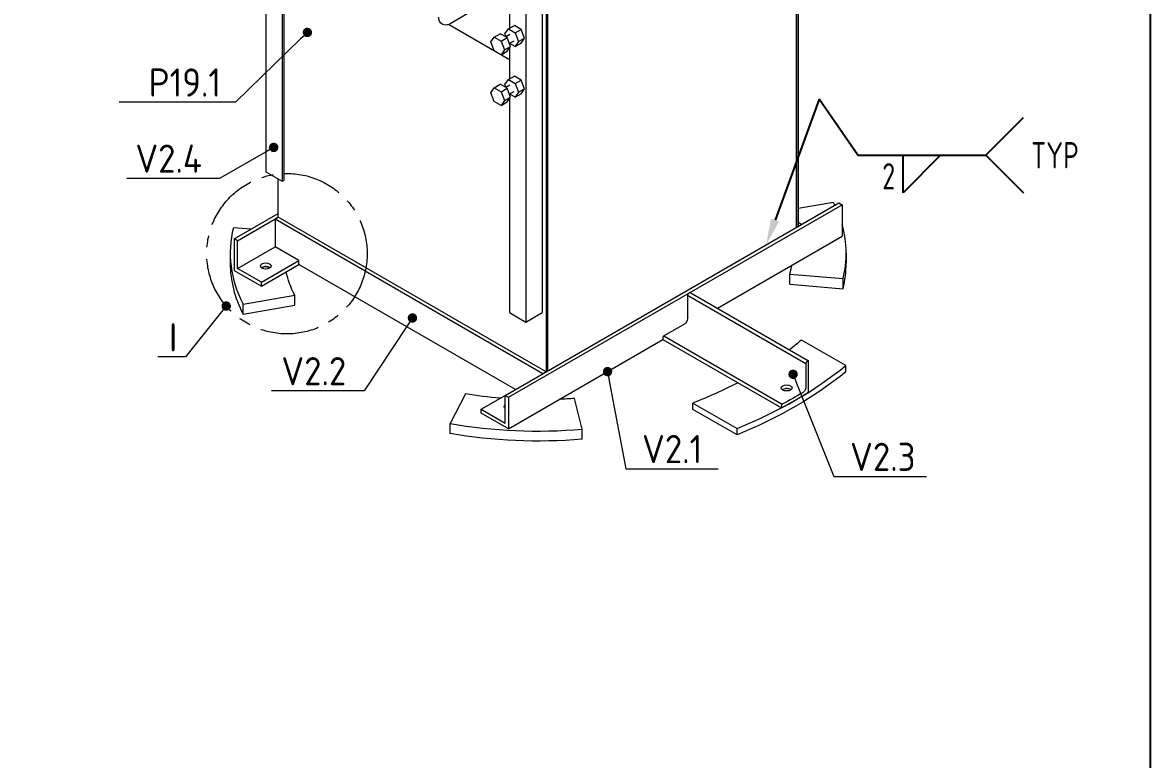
# Model space of a CAD drawing. Header units: millimetres. Extents: x -46397 to 283259, y -8690 to 23983.
# Drawn here: x 198120 to 199321, y -539 to 245 of the extents above; entities that cross this region are included whole.
import ezdxf
from ezdxf import colors
from ezdxf.entities.mleader import LeaderData, LeaderLine
from ezdxf.math import Vec2, Vec3

# ---------------------------------------------------------------- set-up
doc = ezdxf.new("R2010")
doc.units = ezdxf.units.MM
doc.linetypes.add('CENTER', pattern=[2, 1.25, -0.25, 0.25, -0.25])
for name, color, linetype, lineweight in [('AM_5', 3, 'Continuous', 25), ('Dtext', 255, 'Continuous', 20), ('Long_AM_Centerline', 1, 'CENTER', 9), ('Net dam Minh', 94, 'Continuous', 18), ('net manh MInh', 160, 'Continuous', 5)]:
    doc.layers.add(name, color=color, linetype=linetype, lineweight=lineweight)
doc.styles.add('Chu va so', font='arial.ttf')
doc.styles.get("Standard").update_dxf_attribs({"font": 'isocp.shx', "width": 0.8})
doc.styles.add('TCVN', font='arial.ttf')

# ---------------------------------------------------------------- blocks, each defined once
blk = doc.blocks.new('drtjhd')
at = {"color": 2, "linetype": 'Continuous', "lineweight": 0, "ltscale": 10, "extrusion": (-1.58018e-16, 0.816497, 0.57735)}
for p, q in [((247015.1, 66603.5, 1.3), (246820.7, 66491.3, 1.3)), ((247015.1, 66603.5, 1.3), (247018, 66601.7, 1.3)), ((247019.5, 66599.2, 1.3), (247019.5, 66560.1, 1.3)), ((247024.5, 66551.6, 1.3), (247058.3, 66532, 1.3)), ((247059.8, 66529.5, 1.3), (247059.8, 66526, 1.3)), ((246759.6, 66483.3, 1.3), (246832.5, 66525.2, 1.3)), ((247059.8, 66526, 1.3), (246865.4, 66413.8, 1.3)), ((246759.6, 66473, 1.3), (246759.6, 66483.3, 1.3)), ((247010.9, 66421.7, 1.3), (246938, 66379.8, 1.3)), ((247010.9, 66411.4, 1.3), (247010.9, 66421.7, 1.3)), ((246938, 66369.5, 1.3), (247010.9, 66411.4, 1.3)), ((246938, 66369.5, 1.3), (246938, 66379.8, 1.3))]:
    blk.add_line(p, q, dxfattribs=at)
at = {"color": 2, "linetype": 'Continuous', "lineweight": 0, "ltscale": 10}
for p, q in [((247019.5, 66599.2, 1.3), (246825.1, 66486.9, 1.3)), ((247058.3, 66532, 1.3), (246863.9, 66419.8, 1.3))]:
    blk.add_line(p, q, dxfattribs=at)
at = {"color": 2, "linetype": 'Continuous', "lineweight": 0, "ltscale": 10, "extrusion": (-5.23679e-17, 2.03185e-17, -1)}
for centre in [(247018, 66600, 1.3), (247058.3, 66530.3, 1.3)]:
    blk.add_ellipse(centre, major_axis=(1.06, -1.83), ratio=0.57735, start_param=-2.356194, end_param=-0.785398, dxfattribs=at)
at = {"color": 2, "linetype": 'Continuous', "lineweight": 0, "ltscale": 10}
for centre, major_axis, start_param, end_param in [((247024.5, 66557.3, 1.3), (3.48, -6.02), -2.356194, -0.785398), ((247379.1, 66736.3, 1.3), (657.6, 0), -2.551985, -2.500685), ((247379.1, 66726, 1.3), (758.8, 0), -2.52592, -2.191024), ((247379.1, 66736.3, 1.3), (657.6, 0), -2.30786, -2.164959)]:
    blk.add_ellipse(centre, major_axis=major_axis, ratio=0.57735, start_param=start_param, end_param=end_param, dxfattribs=at)
at = {"color": 2, "linetype": 'Continuous', "lineweight": 0, "ltscale": 10, "extrusion": (-4.41833e-17, 1.11022e-16, -1)}
blk.add_ellipse((247379.1, 66736.3, 1.3), major_axis=(-758.8, 0), ratio=0.57735, start_param=-0.950569, end_param=-0.615673, dxfattribs=at)
at = {"color": 2, "linetype": 'Continuous', "lineweight": 0, "ltscale": 10}
for points in [[(246820.7, 66439.6, 1.3), (246820.7, 66456.8, 1.3), (246820.7, 66474.1, 1.3), (246820.7, 66491.3, 1.3)], [(246820.7, 66491.3, 1.3), (246821.7, 66490.7, 1.3), (246822.6, 66490.1, 1.3), (246823.6, 66489.5, 1.3)], [(246825, 66486.9, 1.3), (246825, 66473.8, 1.3), (246825, 66460.8, 1.3), (246825, 66447.8, 1.3)], [(246865.4, 66413.8, 1.3), (246849.9, 66422.1, 1.3), (246835, 66430.7, 1.3), (246820.7, 66439.6, 1.3)], [(246829.8, 66439.2, 1.3), (246840.8, 66432.5, 1.3), (246852.2, 66426.1, 1.3), (246863.9, 66419.8, 1.3)], [(246865.4, 66417.3, 1.3), (246865.4, 66416.1, 1.3), (246865.4, 66415, 1.3), (246865.4, 66413.8, 1.3)]]:
    blk.add_open_spline(points, degree=3, dxfattribs=at)
for points, knots in [([(246823.6, 66489.5, 1.3), (246823.6, 66489.5, 1.3), (246823.6, 66489.5, 1.3), (246823.7, 66489.4, 1.3), (246823.8, 66489.3, 1.3), (246824, 66489.1, 1.3), (246824.2, 66489, 1.3), (246824.5, 66488.6, 1.3), (246824.6, 66488.4, 1.3), (246824.8, 66487.9, 1.3), (246824.9, 66487.6, 1.3), (246825, 66487.2, 1.3), (246825, 66487, 1.3), (246825, 66486.9, 1.3)], [4.537418, 4.537418, 4.537418, 4.537418, 4.540215, 4.540215, 4.920362, 4.920362, 5.399342, 5.399342, 6.064077, 6.064077, 6.674933, 6.674933, 7.168212, 7.168212, 7.168212, 7.168212]), ([(246825, 66447.8, 1.3), (246825, 66447.6, 1.3), (246825, 66447.5, 1.3), (246825.1, 66446.5, 1.3), (246825.3, 66445.7, 1.3), (246825.9, 66444, 1.3), (246826.3, 66443.1, 1.3), (246827.2, 66441.7, 1.3), (246827.6, 66441.1, 1.3), (246828.5, 66440.2, 1.3), (246828.9, 66439.8, 1.3), (246829.4, 66439.4, 1.3), (246829.6, 66439.3, 1.3), (246829.8, 66439.2, 1.3), (246829.8, 66439.2, 1.3), (246829.8, 66439.2, 1.3)], [19.375768, 19.375768, 19.375768, 19.375768, 19.860468, 19.860468, 22.043366, 22.043366, 24.21338, 24.21338, 26.058816, 26.058816, 27.423408, 27.423408, 28.023898, 28.023898, 28.037872, 28.037872, 28.037872, 28.037872]), ([(246863.9, 66419.8, 1.3), (246863.9, 66419.8, 1.3), (246863.9, 66419.8, 1.3), (246864, 66419.7, 1.3), (246864.1, 66419.7, 1.3), (246864.4, 66419.5, 1.3), (246864.5, 66419.3, 1.3), (246864.8, 66419, 1.3), (246865, 66418.7, 1.3), (246865.2, 66418.2, 1.3), (246865.3, 66418, 1.3), (246865.4, 66417.6, 1.3), (246865.4, 66417.4, 1.3), (246865.4, 66417.3, 1.3)], [4.515441, 4.515441, 4.515441, 4.515441, 4.524921, 4.524921, 4.90607, 4.90607, 5.388346, 5.388346, 6.053302, 6.053302, 6.664672, 6.664672, 7.146502, 7.146502, 7.146502, 7.146502])]:
    blk.add_open_spline(points, degree=3, knots=knots, dxfattribs=at)
at = {"layer": 'net manh MInh', "color": 2, "extrusion": (4.38941e-17, 0.816497, 0.57735)}
for p, q in [((246837.8, 67558.7, 1.3), (246837.8, 66712, 1.3)), ((246840.4, 66710.5, 1.3), (246840.4, 67557.2, 1.3)), ((246840.4, 67557.2, 1.3), (246840.4, 66710.5, 1.3)), ((247682.8, 67484.9, 1.3), (247682.8, 66787.6, 1.3)), ((247685.5, 67483.3, 1.3), (247685.5, 66786.1, 1.3)), ((247249.1, 66474.5, 1.3), (247249.1, 67321.3, 1.3)), ((247249.1, 66474.5, 1.3), (247249.1, 67321.3, 1.3)), ((247251.8, 67319.7, 1.3), (247251.8, 66473, 1.3)), ((247258.1, 67267.6, 1.3), (247258.1, 66570.3, 1.3)), ((247284.9, 67252.1, 1.3), (247284.9, 66554.8, 1.3)), ((247712.3, 67153.8, 1.3), (247712.3, 66801.6, 1.3)), ((247311.8, 67083.2, 1.3), (247311.8, 67037.4, 1.3)), ((247373.8, 67065.4, 1.3), (247409.6, 67044.7, 1.3)), ((247287.2, 67021.1, 1.3), (247292.8, 67035.5, 1.3)), ((247292.8, 67035.5, 1.3), (247303.9, 67041.9, 1.3)), ((247302.6, 67029.8, 1.3), (247292.8, 67035.5, 1.3)), ((247302.6, 67029.8, 1.3), (247297, 67015.4, 1.3)), ((247313.8, 67036.2, 1.3), (247302.6, 67029.8, 1.3)), ((247313.8, 67036.2, 1.3), (247303.9, 67041.9, 1.3)), ((247311.8, 66985.7, 1.3), (247412, 67043.6, 1.3)), ((247319.4, 67028.3, 1.3), (247313.8, 67036.2, 1.3)), ((247297, 67015.4, 1.3), (247287.2, 67021.1, 1.3)), ((247292.8, 67013.1, 1.3), (247287.2, 67021.1, 1.3)), ((247302.6, 67007.4, 1.3), (247292.8, 67013.1, 1.3)), ((247297, 67015.4, 1.3), (247302.6, 67007.4, 1.3)), ((247302.6, 67007.4, 1.3), (247311.5, 67012.6, 1.3)), ((247305, 67016.3, 1.3), (247312.2, 67012.2, 1.3)), ((247310.4, 67007.6, 1.3), (247316, 67022, 1.3)), ((247311.3, 67027.3, 1.3), (247318.2, 67023.3, 1.3)), ((247311.8, 67012.5, 1.3), (247311.8, 67011.1, 1.3)), ((247316, 67022, 1.3), (247327.2, 67028.5, 1.3)), ((247325.8, 67016.4, 1.3), (247316, 67022, 1.3)), ((247317.6, 67023.7, 1.3), (247319.4, 67028.3, 1.3)), ((247325.8, 67016.4, 1.3), (247320.3, 67001.9, 1.3)), ((247337, 67022.8, 1.3), (247325.8, 67016.4, 1.3)), ((247337, 67022.8, 1.3), (247327.2, 67028.5, 1.3)), ((247342.6, 67014.9, 1.3), (247337, 67022.8, 1.3)), ((247337, 67000.4, 1.3), (247342.6, 67014.9, 1.3)), ((247320.3, 67001.9, 1.3), (247310.4, 67007.6, 1.3)), ((247316, 66999.7, 1.3), (247310.4, 67007.6, 1.3)), ((247311.8, 67005.7, 1.3), (247311.8, 66954.2, 1.3)), ((247325.8, 66994, 1.3), (247316, 66999.7, 1.3)), ((247320.3, 67001.9, 1.3), (247325.8, 66994, 1.3)), ((247325.8, 66994, 1.3), (247337, 67000.4, 1.3)), ((247292.8, 66952.2, 1.3), (247303.9, 66958.7, 1.3)), ((247313.8, 66953, 1.3), (247303.9, 66958.7, 1.3)), ((247287.2, 66937.8, 1.3), (247292.8, 66952.2, 1.3)), ((247297, 66932.2, 1.3), (247287.2, 66937.8, 1.3)), ((247292.8, 66929.9, 1.3), (247287.2, 66937.8, 1.3)), ((247302.6, 66946.6, 1.3), (247292.8, 66952.2, 1.3)), ((247302.6, 66946.6, 1.3), (247297, 66932.2, 1.3)), ((247313.8, 66953, 1.3), (247302.6, 66946.6, 1.3)), ((247310.4, 66924.4, 1.3), (247316, 66938.8, 1.3)), ((247311.3, 66944.1, 1.3), (247318.2, 66940.1, 1.3)), ((247319.4, 66945.1, 1.3), (247313.8, 66953, 1.3)), ((247316, 66938.8, 1.3), (247327.2, 66945.3, 1.3)), ((247325.8, 66933.1, 1.3), (247316, 66938.8, 1.3)), ((247317.6, 66940.5, 1.3), (247319.4, 66945.1, 1.3)), ((247337, 66939.6, 1.3), (247325.8, 66933.1, 1.3)), ((247337, 66939.6, 1.3), (247327.2, 66945.3, 1.3)), ((247342.6, 66931.6, 1.3), (247337, 66939.6, 1.3)), ((247302.6, 66924.2, 1.3), (247292.8, 66929.9, 1.3)), ((247297, 66932.2, 1.3), (247302.6, 66924.2, 1.3)), ((247302.6, 66924.2, 1.3), (247311.5, 66929.4, 1.3)), ((247305, 66933.1, 1.3), (247312.2, 66929, 1.3)), ((247320.3, 66918.7, 1.3), (247310.4, 66924.4, 1.3)), ((247316, 66916.5, 1.3), (247310.4, 66924.4, 1.3)), ((247311.8, 66929.2, 1.3), (247311.8, 66927.9, 1.3)), ((247311.8, 66922.5, 1.3), (247311.8, 66570.3, 1.3)), ((247325.8, 66933.1, 1.3), (247320.3, 66918.7, 1.3)), ((247320.3, 66918.7, 1.3), (247325.8, 66910.8, 1.3)), ((247337, 66917.2, 1.3), (247342.6, 66931.6, 1.3)), ((247325.8, 66910.8, 1.3), (247316, 66916.5, 1.3)), ((247325.8, 66910.8, 1.3), (247337, 66917.2, 1.3)), ((247712.3, 66801.6, 1.3), (247685.5, 66786.1, 1.3)), ((247691.8, 66727, 1.3), (247691.8, 66789.7, 1.3)), ((247685.5, 66786.1, 1.3), (247682.8, 66787.6, 1.3)), ((246780, 66751.4, 1.3), (246837.8, 66741.4, 1.3)), ((246770.7, 66750.7, 1.3), (246765.3, 66747.6, 1.3)), ((247313.5, 66431.2, 1.3), (246765.3, 66747.6, 1.3)), ((246765.3, 66747.6, 1.3), (246765.3, 66696, 1.3)), ((247318.9, 66434.3, 1.3), (246770.7, 66750.7, 1.3)), ((247764.2, 66691.4, 1.3), (247691.8, 66733.2, 1.3)), ((246832.4, 66715.1, 1.3), (246837.8, 66718.2, 1.3)), ((246837.8, 66712, 1.3), (246832.4, 66715.1, 1.3)), ((247251.8, 66473, 1.3), (247691.8, 66727, 1.3)), ((247257.2, 66469.9, 1.3), (247697.1, 66723.9, 1.3)), ((247691.8, 66727, 1.3), (247697.1, 66723.9, 1.3)), ((247758.8, 66688.3, 1.3), (247691.8, 66727, 1.3)), ((247697.1, 66723.9, 1.3), (247697.1, 66678.5, 1.3)), ((246970.4, 66577.6, 1.3), (246765.3, 66696, 1.3)), ((247736.7, 66707.2, 1.3), (247765.4, 66709.6, 1.3)), ((247657.8, 66655.7, 1.3), (247697.1, 66678.5, 1.3)), ((247758.8, 66642.8, 1.3), (247697.1, 66678.5, 1.3)), ((247758.8, 66688.3, 1.3), (247764.2, 66691.4, 1.3)), ((247758.8, 66642.8, 1.3), (247758.8, 66688.3, 1.3)), ((247764.2, 66691.4, 1.3), (247764.2, 66639.7, 1.3)), ((246758.9, 66667.9, 1.3), (246758.9, 66651.4, 1.3)), ((247770.6, 66667.9, 1.3), (247770.6, 66651.4, 1.3)), ((247301.9, 66444.1, 1.3), (247657.8, 66649.6, 1.3)), ((247657.8, 66649.6, 1.3), (247657.8, 66655.7, 1.3)), ((247719.5, 66620.1, 1.3), (247657.8, 66655.7, 1.3)), ((247719.5, 66613.9, 1.3), (247657.8, 66649.6, 1.3)), ((247719.5, 66620.1, 1.3), (247758.8, 66642.8, 1.3)), ((246851.7, 66633.4, 1.3), (246764.1, 66626.1, 1.3)), ((246764.1, 66609.6, 1.3), (246764.1, 66626.1, 1.3)), ((246851.7, 66616.9, 1.3), (246851.7, 66633.4, 1.3)), ((247764.2, 66639.7, 1.3), (247719.5, 66613.9, 1.3)), ((246851.7, 66616.9, 1.3), (246764.1, 66609.6, 1.3)), ((247719.5, 66613.9, 1.3), (247719.5, 66620.1, 1.3)), ((247664.7, 66582.5, 1.3), (247664.7, 66599, 1.3)), ((247749.5, 66584.4, 1.3), (247664.7, 66599, 1.3)), ((247749.5, 66567.9, 1.3), (247749.5, 66584.4, 1.3)), ((247284.9, 66554.8, 1.3), (247258.1, 66570.3, 1.3)), ((247311.8, 66570.3, 1.3), (247284.9, 66554.8, 1.3)), ((247749.5, 66567.9, 1.3), (247664.7, 66582.5, 1.3)), ((247313.5, 66379.5, 1.3), (247059.8, 66526, 1.3)), ((247251.8, 66473, 1.3), (247257.2, 66469.9, 1.3)), ((247384.1, 66437, 1.3), (247409.4, 66388, 1.3)), ((247192.5, 66378.8, 1.3), (247205.1, 66429.4, 1.3)), ((247318.9, 66434.3, 1.3), (247313.5, 66431.2, 1.3)), ((247313.5, 66431.2, 1.3), (247313.5, 66379.5, 1.3)), ((247318.9, 66388.8, 1.3), (247318.9, 66434.3, 1.3)), ((247358.2, 66411.5, 1.3), (247318.9, 66434.3, 1.3)), ((247313.5, 66379.5, 1.3), (247358.2, 66405.3, 1.3)), ((247358.2, 66411.5, 1.3), (247318.9, 66388.8, 1.3)), ((247358.2, 66405.3, 1.3), (247358.2, 66411.5, 1.3)), ((247409.4, 66371.5, 1.3), (247409.4, 66388, 1.3)), ((247192.5, 66362.3, 1.3), (247192.5, 66378.8, 1.3))]:
    blk.add_line(p, q, dxfattribs=at)
at = {"layer": 'net manh MInh', "color": 2, "extrusion": (-5.94006e-16, -4.38941e-16, -1)}
blk.add_ellipse((247264.8, 66667.9, 1.3), major_axis=(-505.9, 0), ratio=0.57735, start_param=0.273308, end_param=0.289957, dxfattribs=at)
at = {"layer": 'net manh MInh', "color": 2, "extrusion": (-4.86174e-16, 3.53855e-30, -1)}
blk.add_ellipse((247264.8, 66667.9, 1.3), major_axis=(-505.9, 0), ratio=0.57735, start_param=-0.143414, end_param=0.159557, dxfattribs=at)
at = {"layer": 'net manh MInh', "color": 2, "extrusion": (-5.22216e-16, -2.5635e-31, -1)}
blk.add_ellipse((247264.8, 66667.9, 1.3), major_axis=(505.9, 0), ratio=0.57735, start_param=-0.143414, end_param=0.289957, dxfattribs=at)
at = {"layer": 'net manh MInh', "color": 2, "extrusion": (-4.49811e-16, 1.75577e-16, -1)}
blk.add_ellipse((247264.8, 66651.4, 1.3), major_axis=(-505.9, 0), ratio=0.57735, start_param=-0.143414, end_param=0, dxfattribs=at)
at = {"layer": 'net manh MInh', "color": 2}
for centre, major_axis, start_param, end_param in [((247264.8, 66667.9, 1.3), (-417.3, 0), 0.083528, 0.143414), ((247712.3, 66647, 1.3), (8.85, 0), -5.497787, 0.785398), ((247712.3, 66640.8, 1.3), (-8.85, 0), -2.356194, -0.651137), ((247712.3, 66640.8, 1.3), (-8.85, 0), -2.490455, -2.356194), ((247264.8, 66667.9, 1.3), (417.3, 0), -0.289957, -0.126658), ((246856.7, 66446.7, 1.3), (8.85, 0), -5.497787, 0.785398), ((247264.8, 66667.9, 1.3), (417.3, 0), -1.421345, -1.28084), ((247264.8, 66667.9, 1.3), (417.3, 0), -1.71421, -1.654325), ((247311.7, 66415.7, 1.3), (8.85, 0), -0.62984, 0.62984), ((247264.8, 66651.4, 1.3), (505.9, 0), -1.71421, -1.280839)]:
    blk.add_ellipse(centre, major_axis=major_axis, ratio=0.57735, start_param=start_param, end_param=end_param, dxfattribs=at)
at = {"layer": 'net manh MInh', "color": 2, "extrusion": (-3.0132e-16, -1.75577e-16, -1)}
for centre in [(247712.3, 66640.8, 1.3), (246856.7, 66440.5, 1.3)]:
    blk.add_ellipse(centre, major_axis=(8.85, 0), ratio=0.57735, start_param=-2.490455, end_param=-0.785398, dxfattribs=at)
at = {"layer": 'net manh MInh', "color": 2, "extrusion": (-6.61897e-16, -1.75577e-16, -1)}
blk.add_ellipse((247712.3, 66640.8, 1.3), major_axis=(8.85, 0), ratio=0.57735, start_param=-0.785398, end_param=-0.651137, dxfattribs=at)
at = {"layer": 'net manh MInh', "color": 2, "extrusion": (-6.57842e-16, -1.75577e-16, -1)}
blk.add_ellipse((247264.8, 66651.4, 1.3), major_axis=(505.9, 0), ratio=0.57735, start_param=0, end_param=0.289957, dxfattribs=at)
at = {"layer": 'net manh MInh', "color": 2, "extrusion": (-4.1843e-16, 8.77883e-17, -1)}
blk.add_ellipse((247264.8, 66667.9, 1.3), major_axis=(-505.9, 0), ratio=0.57735, start_param=-1.860753, end_param=-1.427383, dxfattribs=at)
at = {"layer": 'net manh MInh', "color": 2}
blk.add_open_spline([(247409.6, 67044.7, 1.3), (247411, 67043.9, 1.3), (247412.6, 67043.3, 1.3), (247415.9, 67042.6, 1.3), (247417.6, 67042.5, 1.3), (247420.6, 67043.2, 1.3), (247421.9, 67043.8, 1.3), (247424.1, 67045.3, 1.3), (247425, 67046.3, 1.3), (247426.5, 67048.4, 1.3), (247427.1, 67049.7, 1.3), (247427.9, 67052.4, 1.3), (247428, 67053.9, 1.3), (247428, 67055.4, 1.3)], degree=3, knots=[1.570796, 1.570796, 1.570796, 1.570796, 1.884956, 1.884956, 2.182247, 2.182247, 2.407581, 2.407581, 2.620997, 2.620997, 2.863007, 2.863007, 3.141593, 3.141593, 3.141593, 3.141593], dxfattribs=at)
blk = doc.blocks.new('_Dot')
at = {"color": 0, "linetype": 'ByBlock', "lineweight": -2}
blk.add_line((-0.5, 0), (-1, 0), dxfattribs=at)
at = {"color": 0, "linetype": 'ByBlock', "const_width": 0.5}
blk.add_lwpolyline([(-0.25, 0, 1), (0.25, 0, 1)], format="xyb", close=True, dxfattribs=at)
blk = doc.blocks.new('*S1173')
at = {"layer": 'AM_5'}
for p, q in [((186854.1, 163.4, 0.9), (186807.3, 34.6, 0.9)), ((186895.5, 103.7, 0.9), (186854.1, 163.4, 0.9)), ((187031.5, 103.7, 0.9), (187071.5, 143.7, 0.9)), ((186895.5, 103.7, 0.9), (187031.5, 103.7, 0.9)), ((187031.5, 103.7, 0.9), (187071.5, 63.7, 0.9))]:
    blk.add_line(p, q, dxfattribs=at)
at = {"layer": 'AM_5', "color": 2}
for p, q in [((186943.5, 103.7, 0.9), (186983.5, 103.7, 0.9)), ((186983.5, 103.7, 0.9), (186943.5, 63.7, 0.9)), ((186943.5, 63.7, 0.9), (186943.5, 103.7, 0.9))]:
    blk.add_line(p, q, dxfattribs=at)
at = {"layer": 'AM_5', "linetype": 'Continuous'}
blk.add_trace([(186802.9, 36.2, 0.9), (186811.7, 33.1, 0.9), (186797.7, 8.3, 0.9)], dxfattribs=at)
at = {"layer": 'AM_5', "color": 2, "char_height": 28}
for s, insert, attachment_point in [('TYP', (187079.9, 103.7, 0.9), 4), ('2', (186935.1, 95.3, 0.9), 3)]:
    blk.add_mtext(s, dxfattribs=dict(at, insert=insert, attachment_point=attachment_point))
blk = doc.blocks.new('*U1830')
at = {"lineweight": 25}
blk.add_lwpolyline([(0, 0), (5547, 0), (5547, 3633.6), (0, 3633.6)], close=True, dxfattribs=at)
at = {"layer": 'Dtext', "ltscale": 0.1}
for tag, p, height, style in [('REV_3', (4229.8, 1364.8), 24.2, 'TCVN'), ('FOR_APPROVAL3', (4471.4, 1363.1, -0.2), 29, 'TCVN'), ('REV_2', (4229.8, 1274.6), 24.2, 'TCVN'), ('FOR_APPROVAL2', (4471.4, 1272.9, -0.2), 29, 'TCVN'), ('REV_1', (4229.8, 1184.4), 24.2, 'TCVN'), ('FOR_APPROVAL1', (4471.4, 1182.7, -0.2), 29, 'TCVN'), ('REV_0', (4229.8, 1094.2), 24.2, 'TCVN'), ('NGUOI_VE', (4728.8, 1092.9, -0.2), 29, 'TCVN'), ('NGUOI_KIEM_2', (4985, 1092.9, -0.2), 29, 'TCVN'), ('NGUOI_DUYET', (5294.5, 1092.9, -0.2), 29, 'TCVN'), ('1.1_A4', (5310, 55, -0.2), 29, 'Chu va so'), ('A4_A4', (5406.5, 55, -0.2), 29, 'Chu va so'), ('REV.', (5485.9, 55, -0.2), 29, 'Chu va so')]:
    blk.add_attdef(tag, p, '', height=height, dxfattribs=dict(at, style=style))
for tag, p, height, style, width in [('NGAY_REV03', (4291, 1363.1, -0.2), 25.1, 'TCVN', 0.95), ('NGAY_REV02', (4291, 1272.9, -0.2), 25.1, 'TCVN', 0.95), ('NGAY_REV01', (4291, 1182.7, -0.2), 25.1, 'TCVN', 0.95), ('NGAY_REV0', (4291, 1092.5, -0.2), 25.1, 'TCVN', 0.95), ('DWD.NO', (4288.8, 23.5, -0.2), 38.7, 'Chu va so', 0.85)]:
    blk.add_attdef(tag, p, '', height=height, dxfattribs=dict(at, style=style, width=width))
at = {"layer": 'Dtext', "lineweight": 25, "ltscale": 0.1, "style": 'Chu va so'}
for tag, p, height in [('PROJECT_CODE', (4568.2, 454.2), 58), ('TITLE1', (4317.1, 346.4, -0.2), 38.7), ('TITLE2', (4317.1, 255.5, -0.2), 38.7), ('TITLE3', (4317.1, 165.3, -0.2), 38.7)]:
    blk.add_attdef(tag, p, '', height=height, dxfattribs=at)

msp = doc.modelspace()

# ---------------------------------------------------------------- linework, layer by layer
at = {"layer": 'Long_AM_Centerline', "color": 6, "ltscale": 50}
msp.add_circle((198401.8, -1.04, 0.86), 85.36, dxfattribs=at)

# ---------------------------------------------------------------- block references
at = {"layer": 'AM_5'}
msp.add_blockref('*S1173', (12113.89, 0), dxfattribs=at)
at = {"layer": 'Net dam Minh', "xscale": -0.6478069457606809, "yscale": 0.6478069457606809, "zscale": 0.6478069457606809}
msp.add_blockref('drtjhd', (358848.98, -43188.46), dxfattribs=at)

# ---------------------------------------------------------------- leaders
at = {"color": 1}
ml = msp.add_multileader_mtext('Standard', dxfattribs=at)
ml.set_content('{\\Fisocp|c0;P19.1}', color=1, style='Chu va so')
ml.set_leader_properties(color=3, lineweight=9)
ml.set_arrow_properties(name='DOT')
ml.build(insert=Vec2(0, 0))
ml.multileader.update_dxf_attribs({"text_left_attachment_type": 5, "text_right_attachment_type": 5, "dogleg_length": 17.33, "arrow_head_size": 10})
ctx = ml.context
ctx.base_point, ctx.char_height, ctx.arrow_head_size, ctx.landing_gap_size, ctx.plane_origin = Vec3(198254.68, 160.09, -0.02), 30, 10, 0.039, Vec3(198018.11, -1438.94, -0.02)
ctx.left_attachment, ctx.right_attachment = 5, 5
notes = []
notes.append((ctx, [(0, (1, 1, 0), (198347.19, 160.09, -0.02), (-1, 0), 17.33, [(0, [(198423.54, 234.38, -0.02)], 0, [])])]))
ctx.mtext.insert, ctx.mtext.flow_direction = Vec3(198254.72, 196.09, -0.02), 5
ml = msp.add_multileader_mtext('Standard', dxfattribs=at)
ml.set_content('{\\Fisocp|c0;V2.4}', color=1, style='Chu va so')
ml.set_leader_properties(color=3, lineweight=9)
ml.set_arrow_properties(name='DOT')
ml.build(insert=Vec2(0, 0))
ml.multileader.update_dxf_attribs({"text_left_attachment_type": 5, "text_right_attachment_type": 5, "dogleg_length": 17.33, "arrow_head_size": 10})
ctx = ml.context
ctx.base_point, ctx.char_height, ctx.arrow_head_size, ctx.landing_gap_size, ctx.plane_origin = Vec3(198240.46, 79.08, -0.02), 30, 10, 0.039, Vec3(197961.72, -1366.65, -0.02)
ctx.left_attachment, ctx.right_attachment = 5, 5
notes.append((ctx, [(0, (1, 1, 0), (198329.87, 79.08, -0.02), (-1, 0), 17.33, [(0, [(198387.71, 112.05, -0.02)], 0, [])])]))
ctx.mtext.insert, ctx.mtext.flow_direction = Vec3(198240.5, 115.08, -0.02), 5
ml = msp.add_multileader_mtext('Standard', dxfattribs=at)
ml.set_content('{\\Fisocp|c0;I}', color=1, style='Chu va so')
ml.set_leader_properties(color=3, lineweight=9)
ml.set_arrow_properties(name='DOT')
ml.build(insert=Vec2(0, 0))
ml.multileader.update_dxf_attribs({"text_left_attachment_type": 5, "text_right_attachment_type": 5, "dogleg_length": 17.33, "arrow_head_size": 10})
ctx = ml.context
ctx.base_point, ctx.char_height, ctx.arrow_head_size, ctx.landing_gap_size, ctx.plane_origin = Vec3(198276.35, -110.96, -0.02), 30, 10, 0.039, Vec3(197925.61, -1540.13, -0.02)
ctx.left_attachment, ctx.right_attachment = 5, 5
notes.append((ctx, [(0, (1, 1, 0), (198293.76, -110.96, -0.02), (-1, 0), 17.33, [(0, [(198337.15, -56.78, -0.02)], 0, [])])]))
ctx.mtext.insert, ctx.mtext.flow_direction = Vec3(198276.39, -74.96, -0.02), 5
ml = msp.add_multileader_mtext('Standard', dxfattribs=at)
ml.set_content('{\\Fisocp|c0;V2.2}', color=1, style='Chu va so')
ml.set_leader_properties(color=3, lineweight=9)
ml.set_arrow_properties(name='DOT')
ml.build(insert=Vec2(0, 0))
ml.multileader.update_dxf_attribs({"text_left_attachment_type": 5, "text_right_attachment_type": 5, "dogleg_length": 17.33, "arrow_head_size": 10})
ctx = ml.context
ctx.base_point, ctx.char_height, ctx.arrow_head_size, ctx.landing_gap_size, ctx.plane_origin = Vec3(198395.8, -147.09, -0.02), 30, 10, 0.039, Vec3(198115.86, -1576.26, -0.02)
ctx.left_attachment, ctx.right_attachment = 5, 5
notes.append((ctx, [(0, (1, 1, 0), (198484.01, -147.09, -0.02), (-1, 0), 17.33, [(0, [(198535.33, -69.44, -0.02)], 0, [])])]))
ctx.mtext.insert, ctx.mtext.flow_direction = Vec3(198395.84, -111.08, -0.02), 5
ml = msp.add_multileader_mtext('Standard', dxfattribs=at)
ml.set_content('{\\Fisocp|c0;V2.1}', color=1, style='Chu va so')
ml.set_leader_properties(color=3, lineweight=9)
ml.set_arrow_properties(name='DOT')
ml.build(insert=Vec2(0, 0))
ml.multileader.update_dxf_attribs({"text_left_attachment_type": 5, "text_right_attachment_type": 5, "dogleg_length": 17.33, "arrow_head_size": 10})
ctx = ml.context
ctx.base_point, ctx.char_height, ctx.arrow_head_size, ctx.landing_gap_size, ctx.plane_origin = Vec3(198779.61, -229.92, -0.02), 30, 10, 0.039, Vec3(198501.81, -1699.2, -0.02)
ctx.left_attachment, ctx.right_attachment = 5, 5
notes.append((ctx, [(1, (1, 1, 0), (198762.28, -229.92, -0.02), (1, 0), 17.33, [(0, [(198742.92, -126.52, -0.02)], 0, [])])]))
ctx.mtext.insert, ctx.mtext.flow_direction = Vec3(198779.65, -193.92, -0.02), 5
ml = msp.add_multileader_mtext('Standard', dxfattribs=at)
ml.set_content('{\\Fisocp|c0;V2.3}', color=1, style='Chu va so')
ml.set_leader_properties(color=3, lineweight=9)
ml.set_arrow_properties(name='DOT')
ml.build(insert=Vec2(0, 0))
ml.multileader.update_dxf_attribs({"text_left_attachment_type": 5, "text_right_attachment_type": 5, "dogleg_length": 17.33, "arrow_head_size": 10})
ctx = ml.context
ctx.base_point, ctx.char_height, ctx.arrow_head_size, ctx.landing_gap_size, ctx.plane_origin = Vec3(199000.99, -238.23, -0.02), 30, 10, 0.039, Vec3(198767.27, -1667.4, -0.02)
ctx.left_attachment, ctx.right_attachment = 5, 5
notes.append((ctx, [(1, (1, 1, 0), (198983.66, -238.23, -0.02), (1, 0), 17.33, [(0, [(198940.34, -129.35, -0.02)], 0, [])])]))
ctx.mtext.insert, ctx.mtext.flow_direction = Vec3(199001.03, -202.22, -0.02), 5
for ctx, leaders in notes:
    for number, flags, end, landing, length, lines in leaders:
        leader = LeaderData()
        leader.index, (leader.has_last_leader_line, leader.has_dogleg_vector, leader.attachment_direction) = number, flags
        leader.last_leader_point, leader.dogleg_vector, leader.dogleg_length = Vec3(end), Vec3(landing), length
        for number, points, colour, breaks in lines:
            line = LeaderLine()
            line.index, line.vertices, line.color, line.breaks = number, Vec3.list(points), colors.encode_raw_color(colour), breaks
            leader.lines.append(line)
        ctx.leaders.append(leader)

# ---------------------------------------------------------------- next in the draw order: block references
at = {"xscale": 0.9084576280678549, "yscale": 0.9084576280678549, "zscale": 0.9084576280678549}
msp.add_blockref('*U1830', (194281.38, -2257.04, -0.15), dxfattribs=at)

doc.saveas('drawing.dxf')
